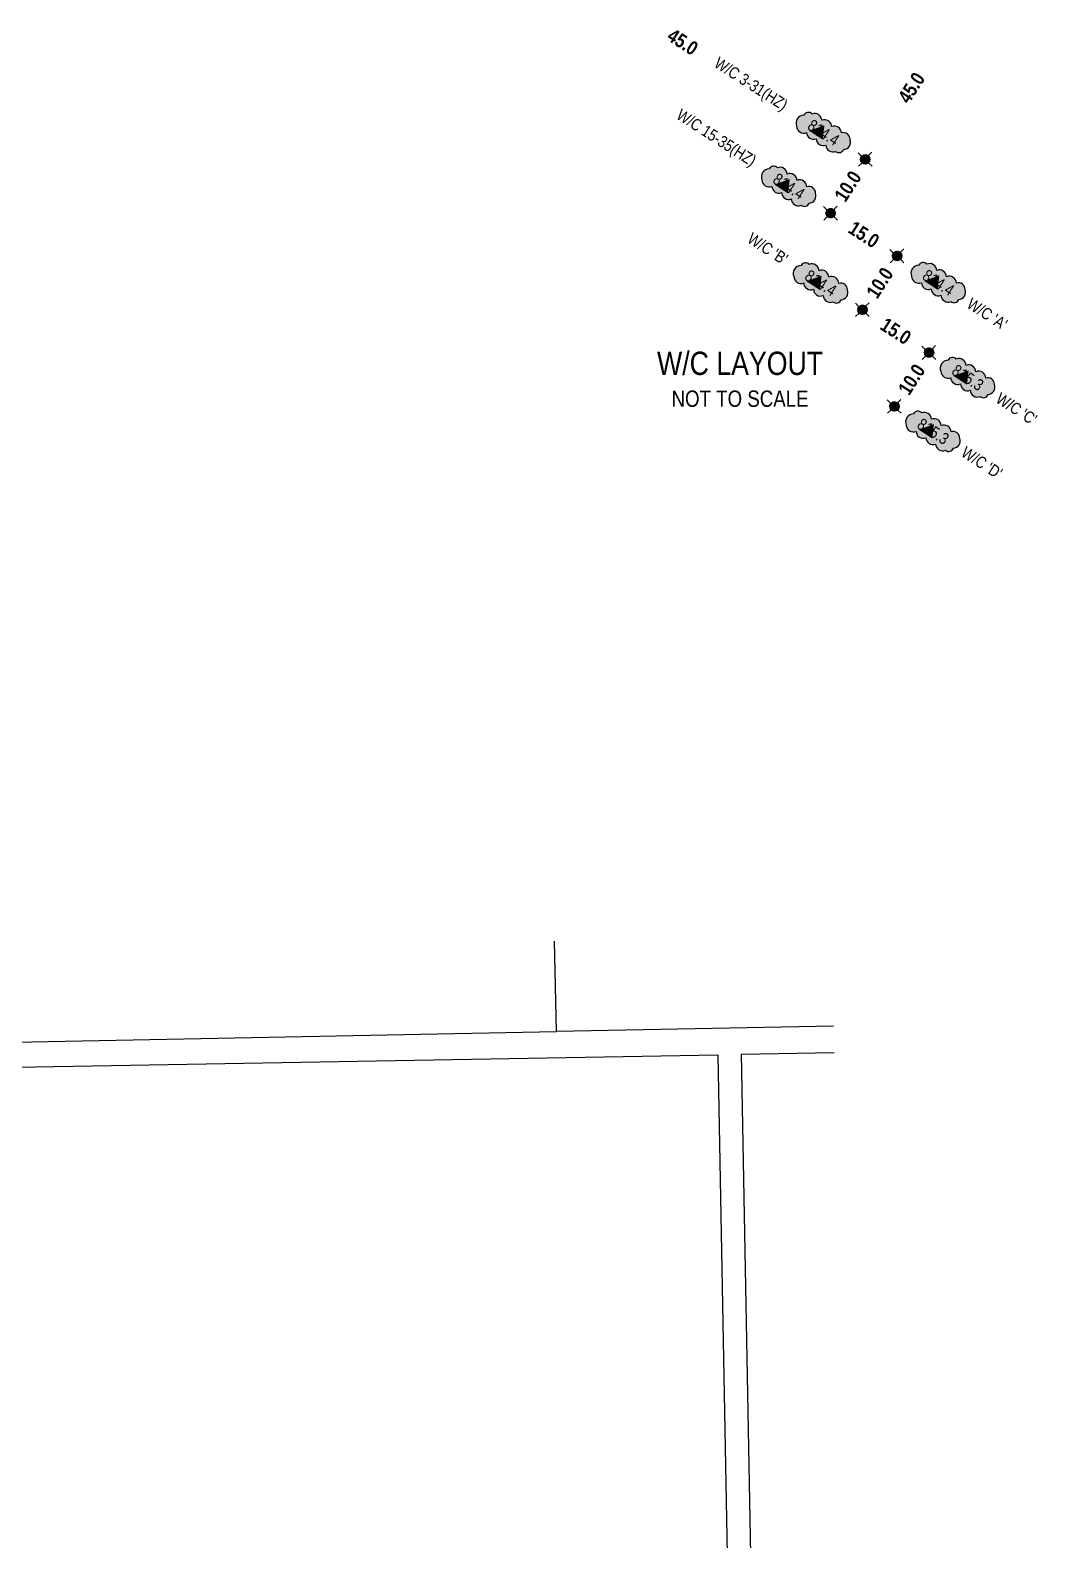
# Model space of a CAD drawing. Extents: x 583318 to 591532, y 5989316 to 5996345.
# Drawn here: x 588624 to 589489, y 5991175 to 5992470 of the extents above; entities that cross this region are included whole.
import ezdxf
from ezdxf.enums import TextEntityAlignment as Align

# ---------------------------------------------------------------- set-up
doc = ezdxf.new("R2010")
doc.units = 0
doc.header["$LTSCALE"] = 5
doc.linetypes.add('foc-QUARTERLINE', pattern=[33, 25, -3, 2, -3])
for name, color, linetype in [('DETAIL-T', 7, 'Continuous'), ('L-BD', 7, 'Continuous'), ('L-MON', 1, 'Continuous'), ('L-SECLBL', 7, 'Continuous'), ('L-SECQ', 8, 'foc-QUARTERLINE'), ('P-ELEVATION', 7, 'Continuous'), ('P-TXT', 4, 'Continuous')]:
    doc.layers.add(name, color=color, linetype=linetype)
doc.styles.add('80', font='ARIALN.TTF', dxfattribs={"height": 10})
doc.styles.add('80CG', font='ARIALN.TTF', dxfattribs={"height": 10})
doc.styles.add('80L', font='ARIALN.TTF', dxfattribs={"height": 10})
doc.styles.add('BOLD', font='ARIALNB.TTF')

# ---------------------------------------------------------------- blocks, each defined once
blk = doc.blocks.new('WC')
at = {"layer": 'L-MON'}
h = blk.add_hatch(color=255, dxfattribs=at)
h.dxf.hatch_style = 1
edge = h.paths.add_edge_path()
edge.add_arc((0, 0), 0.9, 0, 360)
at = {"layer": 'L-MON', "color": 240, "flags": 128}
for points in [[(-0.62, 0.5), (-1.23, 1.12)], [(0.52, 0.61), (1.13, 1.21)], [(-1.18, -1.18), (-0.56, -0.57)], [(1.16, -1.18), (0.56, -0.57)]]:
    blk.add_lwpolyline(points, dxfattribs=at)
at = {"layer": 'L-MON', "color": 240}
for radius in [0.8, 0.373]:
    blk.add_circle((0, 0), radius, dxfattribs=at)
blk = doc.blocks.new('*U403')
at = {"layer": 'P-ELEVATION'}
h = blk.add_hatch(color=111, dxfattribs=at)
h.dxf.hatch_style = 1
edge = h.paths.add_edge_path()
edge.add_arc((-17.4, -4.5), 6.1, 215, 325)
edge.add_arc((-7.4, -4.5), 6.1, 215, 325)
edge.add_arc((2.6, -4.5), 6.1, 215, 325)
edge.add_arc((12.7, -4.5), 6.1, 215, 325)
edge.add_arc((18.1, -3.7), 4.32, 263.4336, 373.4336)
edge.add_arc((18.8, 2.3), 6.1, 305, 415)
edge.add_arc((17.5, 4.4), 5.69, 30.6955, 140.6955)
edge.add_arc((8.1, 4.5), 6.1, 35, 145)
edge.add_arc((-1.9, 4.5), 6.1, 35, 145)
edge.add_arc((-11.9, 4.5), 6.1, 35, 145)
edge.add_arc((-18, 3.8), 4.33, 75.4261, 185.4261)
edge.add_arc((-18.4, -2.3), 6.96, 125, 235)
at = {"color": 240, "flags": 128}
blk.add_lwpolyline([(-22.4, -8, 0.520567), (-12.3, -8, 0.520567), (-2.4, -8, 0.520567), (7.6, -8, 0.520567), (17.6, -8, 0.520567), (22.4, -2.7, 0.520567), (22.4, 7.3, 0.520567), (13.1, 8, 0.520567), (3.1, 8, 0.520567), (-6.9, 8, 0.520567), (-16.9, 8, 0.520567), (-22.4, 3.4, 0.520567)], format="xyb", close=True, dxfattribs=at)
at = {"layer": 'P-ELEVATION', "color": 240, "flags": 128}
blk.add_lwpolyline([(0, 0, 12.5, 0, 0), (-11.1, -5.5, 0, 0, 0)], format="xyseb", dxfattribs=at)
at = {"layer": 'P-ELEVATION', "color": 240, "style": '80'}
blk.add_attdef('ELEVATION', text='', height=10, dxfattribs=at).set_placement((0, 0), align=Align.MIDDLE_CENTER)

msp = doc.modelspace()

# ---------------------------------------------------------------- linework, layer by layer
at = {"layer": 'L-SECLBL'}
for p, q in [((588511.4, 5991599.489), (589075.522, 5991610.659)), ((589313.454, 5991615.37), (589075.522, 5991610.659)), ((589234.044, 5991591.227), (589313.878, 5991592.771)), ((589234.044, 5991591.227), (589249.298, 5990777.982)), ((588511.835, 5991578.487), (589213.94, 5991590.838)), ((589213.94, 5991590.838), (589229.194, 5990777.605))]:
    msp.add_line(p, q, dxfattribs=at)
at = {"layer": 'L-SECQ', "ltscale": 2}
msp.add_line((589075.522, 5991610.659), (589074.021, 5991688.383), dxfattribs=at)

# ---------------------------------------------------------------- block references
at = {"xscale": 0.99957256, "yscale": 0.99957256, "zscale": 0.99957256, "rotation": 327.2169444444444}
for p, values in [((589304.808, 5992382.202), {'ELEVATION': '814.4'}), ((589275.081, 5992336.045), {'ELEVATION': '814.4'}), ((589302.43, 5992253.129), {'ELEVATION': '814.4'}), ((589403.432, 5992253.382), {'ELEVATION': '814.4'}), ((589428.589, 5992171.878), {'ELEVATION': '815.3'}), ((589398.862, 5992125.721), {'ELEVATION': '815.3'})]:
    msp.add_blockref('*U403', p, dxfattribs=at).add_auto_attribs(values)
at = {"layer": 'L-MON', "xscale": 4.997862799999989, "yscale": 4.997862799999989, "zscale": 4.997862799999989}
for p in [(589340.601, 5992359.15), (589310.874, 5992312.993), (589367.95, 5992276.234), (589338.223, 5992230.077), (589395.299, 5992193.318), (589365.572, 5992147.161)]:
    msp.add_blockref('WC', p, dxfattribs=at)

# ---------------------------------------------------------------- texts
at = {"layer": 'DETAIL-T', "color": 3, "insert": (589233.145, 5992170.36), "char_height": 19.99145, "width": 176.85878, "attachment_point": 5, "style": '80CG'}
msp.add_mtext('W/C LAYOUT\\P{\\H0.7x;NOT TO SCALE}', dxfattribs=at)
at = {"layer": 'L-BD', "color": 3, "style": 'BOLD'}
for rotation, p in [(327.216968, (589184.026, 5992459.99)), (57.216968, (589380.179, 5992420.602))]:
    msp.add_text('45.0', height=11.9949, rotation=rotation, dxfattribs=at).set_placement(p, align=Align.MIDDLE_CENTER)
at = {"layer": 'P-TXT', "attachment_point": 5, "rotation": 327.216968, "style": '80L'}
for s, insert, char_height, width in [('W/C 3-31(HZ)', (589241.838, 5992422.757), 9.99569, 77.01086), ('W/C 15-35(HZ)', (589212.111, 5992376.6), 9.99569, 80.08433), ("W/C 'B'", (589256.895, 5992282.455), 9.9957, 37.00083), ("W/C 'A'", (589445.225, 5992226.466), 9.9957, 37.00083), ("W/C 'C'", (589470.381, 5992144.962), 9.9957, 62.21343), ("W/C 'D'", (589440.654, 5992098.804), 9.9957, 72.14849)]:
    msp.add_mtext(s, dxfattribs=dict(at, insert=insert, char_height=char_height, width=width))

# ---------------------------------------------------------------- next in the draw order: texts
at = {"layer": 'L-BD', "color": 3, "char_height": 11.9949, "attachment_point": 5, "style": 'BOLD', "bg_fill": 3, "box_fill_scale": 1.15, "bg_fill_color": 256, "bg_fill_true_color": 256, "bg_fill_transparency": 0}
for s, insert, width, rotation in [('10.0', (589325.738, 5992336.071), 24.77324, 57.216968), ('15.0', (589339.412, 5992294.613), 29.11464, 327.216968), ('10.0', (589353.086, 5992253.155), 24.77324, 57.216968), ('15.0', (589366.761, 5992211.697), 29.11464, 327.216968), ('10.0', (589380.435, 5992170.239), 24.77324, 57.216968)]:
    msp.add_mtext(s, dxfattribs=dict(at, insert=insert, width=width, rotation=rotation))

doc.saveas('drawing.dxf')
